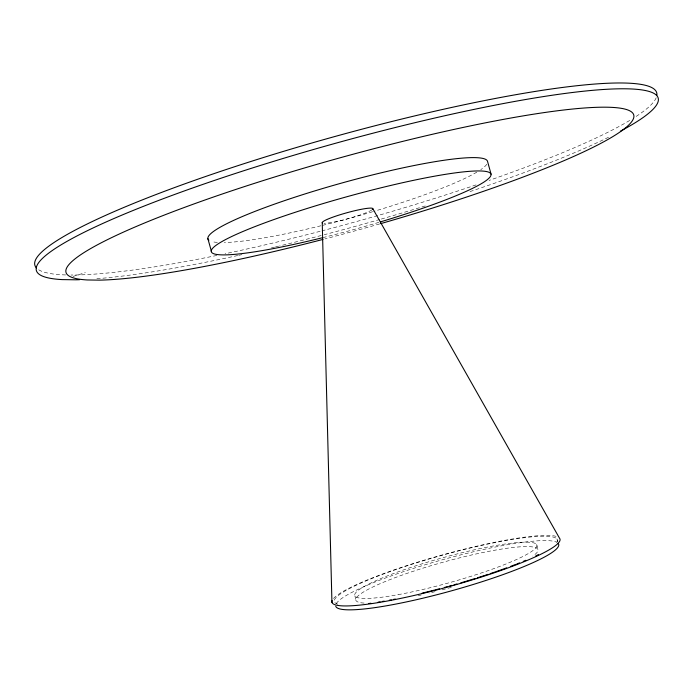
<?xml version="1.0" encoding="UTF-8"?>
<svg xmlns="http://www.w3.org/2000/svg" width="693" height="693" viewBox="0 0 693 693"><rect width="100%" height="100%" fill="white"/><g stroke="black" fill="none" stroke-linecap="round" stroke-linejoin="round"><path stroke-width="0.52" stroke-dasharray="3.46 2.6" d="M73.068 276.429L85.36 272.618M556.964 538.877L558.229 543.433M536.668 544.447L537.933 549.003M354.833 595.772L356.098 600.337M371.872 209.901A26.23 3.006 -15.5 0 1 348.951 218.425A26.23 3.006 -15.5 0 1 324.099 223.267M333.532 598.492A118.321 16.173 -15.5 0 1 442.446 554.894A118.321 16.173 -15.5 0 1 556.938 536.59M656.202 97.748A322.661 43.867 -15.5 0 1 635.152 117.065M629.72 120.435A322.661 43.867 -15.5 0 1 489.085 180.423M476.048 184.901A322.661 43.867 -15.5 0 1 322.089 230.795M320.088 231.323A322.661 43.867 -15.5 0 1 225.095 253.733M216.848 255.448A322.661 43.867 -15.5 0 1 70.963 275.026M65.679 274.939A322.661 43.867 -15.5 0 1 37.024 268.537M608.523 137.249A322.652 42.68 -15.5 0 1 468.355 192.126M425.251 205.934A322.652 42.68 -15.5 0 1 380.855 219.17M379.816 219.464A322.652 42.68 -15.5 0 1 324.255 234.71M321.24 235.49A322.652 42.68 -15.5 0 1 279.66 245.902M278.629 246.154A322.652 42.68 -15.5 0 1 275.537 246.89M274.506 247.141A322.652 42.68 -15.5 0 1 271.422 247.869M241.874 254.626A322.652 42.68 -15.5 0 1 238.739 255.319M237.699 255.544A322.652 42.68 -15.5 0 1 94.352 278.907M379.721 223.908A294.577 37.197 -15.5 0 1 324.991 238.894M378.889 222.349A145.071 16.727 -15.5 0 1 324.09 237.318M486.798 164.25A145.08 18.044 -15.5 0 1 480.786 169.638M476.801 172.159A145.08 18.044 -15.5 0 1 373.683 211.417M372.678 211.712A145.08 18.044 -15.5 0 1 321.899 225.528M320.894 225.771A145.08 18.044 -15.5 0 1 224.272 242.524M217.351 242.394A145.08 18.044 -15.5 0 1 211.434 241.45M337.889 604.175A115.67 15.809 -15.5 0 1 438.556 556.297A115.67 15.809 -15.5 0 1 556.652 542.411M364.12 603.075A94.517 13.21 -15.5 0 1 443.416 562.127A94.517 13.21 -15.5 0 1 532.822 556.107M451.299 587.352A94.517 13.21 -15.5 0 1 441.129 590.107M435.057 591.675A94.517 13.21 -15.5 0 1 429.036 593.156M421.153 595.01A94.517 13.21 -15.5 0 1 418.251 595.659M336.218 603.776A115.67 16.182 -15.5 0 1 441.744 559.944A115.67 16.182 -15.5 0 1 556.548 542.16M398.12 594.655A94.517 12.907 -15.5 0 0 536.91 545.789A94.517 12.907 -15.5 0 0 402.442 570.304A94.517 12.907 -15.5 0 0 398.12 594.655"/><path stroke-width="1.04" d="M372.799 208.68L559.502 538.184A118.321 16.173 -15.5 0 1 447.435 587.075A118.321 16.173 -15.5 0 1 332.12 600.606M207.848 238.557L211.408 251.351M491.094 174.212L487.551 161.443A145.08 18.044 -15.5 0 0 336.919 184.39A145.08 18.044 -15.5 0 0 208.896 240.228M322.236 222.496L331.938 602.408M322.626 223.042A26.23 3.006 -15.5 0 1 347.418 212.604A26.23 3.006 -15.5 0 1 372.453 209.425M620.4 131.185A322.652 42.68 -15.5 0 0 360.932 136.374A322.652 42.68 -15.5 0 0 62.119 279.6L75.624 279.799A322.652 42.68 -15.5 0 0 79.608 279.703M36.4 267.914A322.661 43.867 -15.5 0 1 331.774 137.37A322.661 43.867 -15.5 0 1 656.895 95.166M380.726 223.622A294.577 37.197 -15.5 0 0 628.057 110.066A294.577 37.197 -15.5 0 0 266.51 179.53A294.577 37.197 -15.5 0 0 87.413 279.972L99.359 280.145A294.577 37.197 -15.5 0 0 322.973 239.414M323.085 237.569A145.071 16.727 -15.5 0 1 234.858 235.04A145.071 16.727 -15.5 0 1 466.857 171.552A145.071 16.727 -15.5 0 1 380.89 221.751M538.47 554.573A115.67 15.809 -15.5 0 1 535.828 555.855M525.874 560.29A115.67 15.809 -15.5 0 1 523.241 561.399M519.585 562.889A115.67 15.809 -15.5 0 1 516.744 564.015M515.783 564.397A115.67 15.809 -15.5 0 1 510.81 566.302M506.687 567.844A115.67 15.809 -15.5 0 1 495.816 571.716M494.88 572.046A115.67 15.809 -15.5 0 1 490.124 573.665M488.184 574.306A115.67 15.809 -15.5 0 1 485.256 575.277M484.277 575.597A115.67 15.809 -15.5 0 1 477.295 577.841M475.277 578.473A115.67 15.809 -15.5 0 1 472.219 579.417M471.197 579.738A115.67 15.809 -15.5 0 1 460.845 582.839M456.912 583.974A115.67 15.809 -15.5 0 1 454.002 584.805M452.061 585.351A115.67 15.809 -15.5 0 1 449.151 586.165M447.202 586.702A115.67 15.809 -15.5 0 1 444.291 587.491M439.431 588.79A115.67 15.809 -15.5 0 1 435.559 589.804M434.589 590.055A115.67 15.809 -15.5 0 1 422.132 593.156M395.305 599.064A115.67 15.809 -15.5 0 1 393.286 599.462M391.285 599.843A115.67 15.809 -15.5 0 1 389.319 600.216M384.225 601.134A115.67 15.809 -15.5 0 1 382.164 601.489M380.136 601.827A115.67 15.809 -15.5 0 1 378.144 602.148M370.842 603.248A115.67 15.809 -15.5 0 1 368.832 603.516M558.229 543.433A115.67 16.182 -15.5 0 1 454.591 589.96A115.67 16.182 -15.5 0 1 335.75 606.245"/></g></svg>
